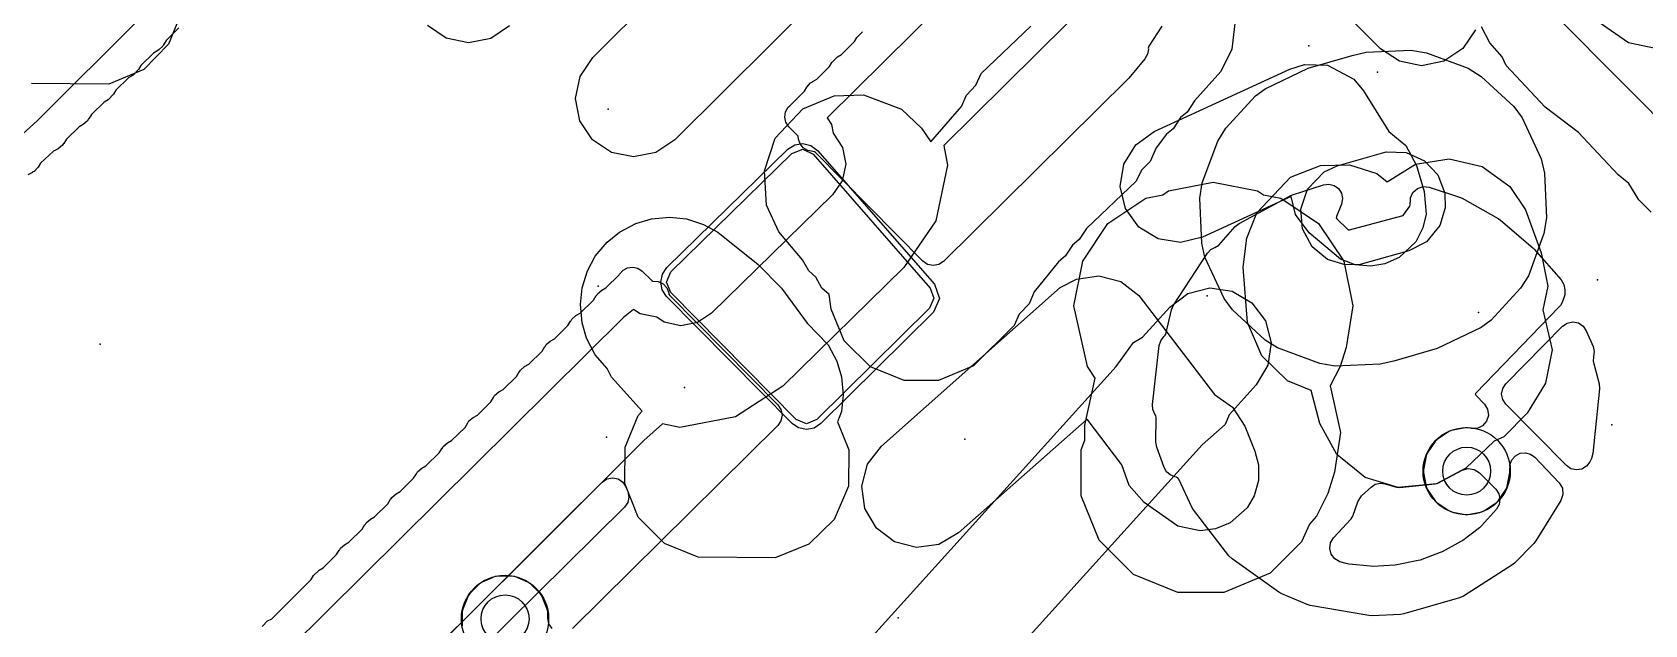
# Model space of a CAD drawing. Header units: metres. Extents: x -2677 to -840, y 169 to 1487.
# Drawn here: x -2128 to -2072.6, y 938.7 to 959.1 of the extents above; entities that cross this region are included whole.
import ezdxf

# ---------------------------------------------------------------- set-up
doc = ezdxf.new("R2010")
doc.units = ezdxf.units.M
for name, color, linetype in [('AI_GREENING_ALLOWED_ZONE', 4, 'Continuous'), ('AI_GREENING_EXCLUSIONS', 1, 'Continuous'), ('AI_GREENING_LAWN', 82, 'Continuous'), ('AI_GREENING_REJECTED', 6, 'Continuous'), ('AI_GREENING_SHRUBS', 92, 'Continuous')]:
    doc.layers.add(name, color=color, linetype=linetype)

# ---------------------------------------------------------------- blocks, each defined once
blk = doc.blocks.new('AI_SHRUB')
for radius in [1, 0.55]:
    blk.add_circle((0, 0), radius)

msp = doc.modelspace()

# ---------------------------------------------------------------- linework, layer by layer
at = {"layer": 'AI_GREENING_ALLOWED_ZONE'}
for points in [[(-2114.623, 935.907), (-2114.771, 935.806), (-2114.946, 935.763), (-2115.124, 935.785), (-2115.282, 935.869), (-2115.402, 936.003), (-2115.466, 936.171), (-2115.489, 936.297), (-2115.476, 936.537), (-2115.351, 936.743), (-2108.43, 943.655), (-2108.267, 943.764), (-2108.075, 943.801), (-2107.883, 943.762), (-2107.721, 943.653), (-2107.613, 943.489), (-2107.548, 943.329), (-2107.512, 943.138), (-2107.551, 942.947), (-2107.66, 942.786), (-2114.623, 935.907)], [(-2083.052, 940.914), (-2083.227, 941.011), (-2083.351, 941.168), (-2083.403, 941.362), (-2083.375, 941.56), (-2083.271, 941.731), (-2082.659, 942.394), (-2082.607, 942.481), (-2082.435, 942.976), (-2082.305, 943.176), (-2081.979, 943.483), (-2081.833, 943.578), (-2081.663, 943.618), (-2081.49, 943.596), (-2081.099, 943.477), (-2081.002, 943.467), (-2079.779, 943.589), (-2079.688, 943.616), (-2078.841, 944.066), (-2078.637, 944.124), (-2078.428, 944.092), (-2078.251, 943.976), (-2077.688, 943.407), (-2077.584, 943.252), (-2077.544, 943.07), (-2077.574, 942.885), (-2077.669, 942.725), (-2078.179, 942.147), (-2078.253, 942.078), (-2078.827, 941.645), (-2078.889, 941.606), (-2079.533, 941.255), (-2079.6, 941.225), (-2080.291, 940.971), (-2080.362, 940.951), (-2081.09, 940.801), (-2081.165, 940.792), (-2081.923, 940.753), (-2081.998, 940.754), (-2082.741, 940.828), (-2082.839, 940.848), (-2083.052, 940.914)]]:
    msp.add_lwpolyline(points, close=True, dxfattribs=at)
at = {"layer": 'AI_GREENING_EXCLUSIONS'}
for points in [[(-2078.392, 959.221), (-2078.825, 958.571), (-2079.474, 958.137), (-2080.239, 957.984), (-2081.004, 958.136), (-2081.654, 958.568), (-2090.137, 967.034)], [(-2099.24, 962.1), (-2105.935, 955.429), (-2106.585, 954.997), (-2107.351, 954.846), (-2108.116, 955), (-2108.764, 955.435), (-2109.196, 956.085), (-2109.347, 956.85), (-2109.193, 957.616), (-2108.758, 958.264), (-2102.438, 964.559)], [(-2132.783, 951.65), (-2127.873, 956.083), (-2120.82, 963.129)], [(-2093.818, 962.996), (-2100.693, 956.186), (-2100.545, 955.964), (-2100.485, 955.661), (-2100.162, 955.171), (-2100.052, 954.594), (-2100.172, 954.02), (-2100.503, 953.535), (-2104.667, 949.461), (-2105.156, 949.142), (-2105.729, 949.033), (-2106.301, 949.152), (-2106.557, 949.326), (-2107.128, 949.44), (-2107.353, 949.589), (-2107.699, 949.317), (-2119.194, 937.931)], [(-2091.355, 960.509), (-2096.68, 955.234), (-2096.552, 954.564), (-2096.952, 952.649), (-2098.055, 951.033), (-2102.219, 946.959), (-2103.848, 945.895), (-2105.759, 945.533), (-2106.351, 945.656), (-2107.004, 945.079), (-2115.538, 936.556), (-2115.431, 935.982), (-2115.837, 934.067), (-2116.947, 932.454), (-2121.188, 928.337), (-2122.819, 927.28), (-2124.73, 926.925), (-2125.445, 927.075), (-2125.872, 926.71), (-2134.199, 918.143)], [(-2122.879, 959.874), (-2123.347, 958.721), (-2124.196, 957.853), (-2125.406, 957.347), (-2128.062, 957.369)], [(-2086.629, 959.738), (-2086.765, 958.555), (-2087.143, 957.782), (-2088.053, 956.769), (-2088.308, 956.379), (-2088.538, 956.196), (-2088.792, 955.807), (-2089.023, 955.624), (-2089.373, 955.158), (-2089.583, 954.691), (-2089.882, 954.392), (-2090.063, 954.008), (-2091.768, 952.38), (-2092.017, 951.997), (-2092.253, 951.807), (-2092.501, 951.425), (-2092.737, 951.235), (-2093.573, 950.196), (-2093.745, 949.785), (-2094.081, 949.431), (-2094.262, 949.047), (-2095.652, 947.654), (-2096.859, 947.15), (-2098.046, 947.15), (-2099.198, 947.617), (-2100.101, 948.52), (-2100.555, 949.604), (-2100.622, 950.11), (-2100.87, 950.328), (-2101.079, 950.705), (-2101.327, 950.922), (-2101.536, 951.299), (-2102.354, 952.266), (-2102.774, 953.186), (-2102.853, 954.363), (-2102.475, 955.485), (-2101.531, 956.496), (-2100.448, 956.949), (-2099.441, 956.985), (-2098.133, 956.487), (-2097.441, 955.834), (-2097.124, 955.362), (-2096.067, 956.578), (-2095.902, 956.972), (-2095.581, 957.311), (-2095.391, 957.716), (-2093.686, 959.345)], [(-2033.931, 920.893), (-2035.843, 921.272), (-2037.465, 922.353), (-2042.979, 928.049), (-2043.713, 928.7), (-2044.814, 930.311), (-2045.214, 932.221), (-2045.081, 932.926), (-2045.465, 933.384), (-2051.891, 939.804), (-2052.594, 939.663), (-2054.508, 940.041), (-2056.131, 941.122), (-2062.406, 947.567), (-2063.463, 949.206), (-2063.813, 951.125), (-2063.696, 951.671), (-2064, 952.045), (-2070.533, 958.492), (-2071.211, 958.368), (-2073.118, 958.776), (-2074.724, 959.884)], [(-2111.616, 959.356), (-2112.266, 958.924), (-2113.031, 958.774), (-2113.796, 958.927), (-2114.444, 959.362)], [(-2072.341, 952.944), (-2072.766, 953.369), (-2073.109, 953.924), (-2073.482, 954.227), (-2074.846, 955.682), (-2075.989, 956.551), (-2077.332, 957.995), (-2077.466, 958.283), (-2077.888, 958.768), (-2078.181, 959.321)], [(-2110.718, 925.521), (-2090.747, 947.628), (-2090.156, 948.456), (-2089.838, 948.635), (-2088.906, 949.674), (-2088.282, 950.142), (-2087.526, 950.335), (-2086.753, 950.225), (-2086.082, 949.827), (-2085.614, 949.202), (-2085.42, 948.446), (-2085.531, 947.674), (-2085.929, 947.002), (-2086.86, 945.965), (-2087.002, 945.632), (-2087.785, 944.939), (-2105.749, 925.054)], [(-2110.718, 925.521), (-2090.747, 947.628), (-2090.156, 948.456), (-2089.838, 948.635), (-2088.906, 949.674), (-2088.282, 950.142), (-2087.526, 950.335), (-2086.753, 950.225), (-2086.082, 949.827), (-2085.614, 949.202), (-2085.42, 948.446), (-2085.531, 947.674), (-2085.929, 947.002), (-2086.86, 945.965), (-2087.002, 945.632), (-2087.785, 944.939), (-2105.749, 925.054)]]:
    msp.add_lwpolyline(points, dxfattribs=at)
for points in [[(-2082.152, 958.445), (-2080.607, 958.513), (-2080.075, 958.425), (-2078.639, 957.897), (-2078.19, 957.616), (-2077.068, 956.581), (-2076.786, 956.186), (-2076.127, 954.778), (-2076.011, 954.283), (-2075.943, 952.746), (-2076.031, 952.207), (-2076.567, 950.756), (-2076.84, 950.322), (-2077.852, 949.223), (-2078.19, 948.971), (-2079.7, 948.252), (-2081.192, 947.819), (-2081.665, 947.71), (-2083.215, 947.642), (-2083.741, 947.73), (-2085.197, 948.268), (-2085.626, 948.539), (-2086.752, 949.579), (-2087.031, 949.969), (-2087.696, 951.397), (-2087.806, 951.872), (-2087.873, 953.426), (-2087.786, 953.948), (-2087.256, 955.388), (-2086.977, 955.833), (-2085.95, 956.947), (-2085.626, 957.184), (-2084.146, 957.893), (-2082.625, 958.336), (-2082.152, 958.445)], [(-2081.506, 951.165), (-2081.985, 951.085), (-2082.523, 951.134), (-2083.028, 951.325), (-2084.113, 952.237), (-2084.575, 952.866), (-2084.728, 953.485), (-2087.774, 952.083), (-2088.533, 951.901), (-2089.304, 952.024), (-2089.969, 952.432), (-2090.427, 953.064), (-2090.609, 953.823), (-2090.486, 954.593), (-2090.078, 955.259), (-2089.446, 955.717), (-2084.769, 957.869), (-2084.264, 958.025), (-2083.484, 958.002), (-2082.574, 957.52), (-2082.237, 957.114), (-2081.364, 955.718), (-2080.786, 955.237), (-2080.422, 954.547), (-2080.157, 953.651), (-2080.085, 952.874), (-2080.194, 952.401), (-2080.445, 951.923), (-2081.013, 951.387), (-2081.506, 951.165)], [(-2101.25, 955.239), (-2101.025, 955.068), (-2096.997, 950.46), (-2096.824, 949.974), (-2097.032, 949.502), (-2100.908, 945.665), (-2101.136, 945.514), (-2101.404, 945.462), (-2101.672, 945.517), (-2101.899, 945.67), (-2106.214, 950.041), (-2106.365, 950.27), (-2106.416, 950.539), (-2106.36, 950.807), (-2106.206, 951.034), (-2102.042, 955.108), (-2101.804, 955.26), (-2101.525, 955.307), (-2101.25, 955.239)], [(-2101.049, 945.807), (-2101.403, 945.662), (-2101.756, 945.811), (-2106.072, 950.182), (-2106.216, 950.538), (-2106.066, 950.891), (-2101.902, 954.965), (-2101.533, 955.107), (-2101.176, 954.936), (-2097.148, 950.329), (-2097.024, 949.981), (-2097.172, 949.644), (-2101.049, 945.807)], [(-2081.423, 953.987), (-2080.451, 954.59), (-2079.296, 954.779), (-2078.156, 954.512), (-2077.205, 953.83), (-2076.666, 953.022), (-2076.13, 951.54), (-2075.903, 950.392), (-2076.066, 949.578), (-2075.745, 948.21), (-2075.975, 947.062), (-2076.604, 946.026), (-2077.415, 945.216), (-2077.747, 945.061), (-2078.719, 944.131), (-2079.731, 943.593), (-2081.052, 943.462), (-2082.187, 943.81), (-2083.16, 944.598), (-2083.746, 945.67), (-2084.042, 946.801), (-2084.858, 947.142), (-2085.735, 947.997), (-2086.233, 949.148), (-2086.378, 951.048), (-2086.248, 952.046), (-2085.909, 952.921), (-2084.749, 954.143), (-2083.719, 954.55), (-2082.725, 954.577), (-2081.776, 954.277), (-2081.423, 953.987)], [(-2079.442, 953.591), (-2079.425, 953.089), (-2079.613, 952.486), (-2080.072, 951.926), (-2080.675, 951.613), (-2082.358, 951.141), (-2082.867, 951.125), (-2083.478, 951.318), (-2084.001, 951.746), (-2084.335, 952.372), (-2084.394, 953.041), (-2084.171, 953.732), (-2083.59, 954.335), (-2083.142, 954.542), (-2081.459, 955.014), (-2080.768, 954.995), (-2080.147, 954.714), (-2079.688, 954.23), (-2079.442, 953.591)], [(-2091.03, 952.553), (-2089.732, 953.42), (-2089.149, 953.536), (-2088.944, 953.673), (-2087.414, 953.977), (-2085.883, 953.673), (-2085.684, 953.54), (-2085.081, 953.42), (-2083.783, 952.553), (-2082.916, 951.255), (-2082.612, 949.724), (-2082.833, 948.283), (-2083.045, 947.628), (-2083.383, 946.967), (-2083.029, 945.361), (-2083.236, 943.991), (-2083.462, 943.266), (-2083.854, 942.476), (-2084.103, 942.208), (-2084.376, 941.596), (-2085.456, 940.515), (-2087.042, 939.853), (-2088.625, 939.853), (-2090.148, 940.473), (-2091.335, 941.659), (-2091.955, 943.182), (-2091.955, 944.765), (-2091.831, 945.101), (-2091.831, 945.614), (-2091.472, 947.227), (-2091.74, 947.628), (-2092.202, 949.724), (-2091.897, 951.255), (-2091.03, 952.553)], [(-2109.121, 950.34), (-2108.938, 950.927), (-2108.668, 951.423), (-2108.264, 951.909), (-2107.836, 952.255), (-2107.269, 952.554), (-2106.738, 952.711), (-2106.1, 952.77), (-2105.534, 952.708), (-2104.944, 952.523), (-2104.451, 952.255), (-2103.069, 951.141), (-2102.258, 950.331), (-2101.383, 949.127), (-2100.654, 948.379), (-2100.355, 947.813), (-2100.197, 947.28), (-2100.139, 946.651), (-2100.2, 946.077), (-2100.334, 945.724), (-2099.948, 944.765), (-2099.962, 943.507), (-2100.454, 942.367), (-2101.322, 941.518), (-2102.475, 941.05), (-2105.131, 941.072), (-2106.284, 941.54), (-2107.19, 942.446), (-2107.658, 943.599), (-2107.644, 944.857), (-2107.19, 945.94), (-2107.056, 946.093), (-2108.116, 947.261), (-2108.257, 947.564), (-2108.668, 948.038), (-2108.968, 948.609), (-2109.124, 949.137), (-2109.183, 949.769), (-2109.121, 950.34)], [(-2091.75, 945.824), (-2096.173, 941.901), (-2096.847, 941.507), (-2097.62, 941.401), (-2098.375, 941.598), (-2098.996, 942.07), (-2099.39, 942.744), (-2099.497, 943.517), (-2099.299, 944.272), (-2098.827, 944.893), (-2092.672, 950.345), (-2092.116, 950.642), (-2091.343, 950.748), (-2090.588, 950.551), (-2089.966, 950.079), (-2087.364, 946.662), (-2086.745, 946.235), (-2086.321, 945.581), (-2085.975, 944.713), (-2085.852, 944.243), (-2085.852, 943.702), (-2085.997, 943.182), (-2086.242, 942.762), (-2086.827, 942.246), (-2087.326, 942.039), (-2087.862, 941.974), (-2088.625, 942.137), (-2089.788, 942.947), (-2090.305, 943.532), (-2090.55, 944.243), (-2091.75, 945.824)]]:
    msp.add_lwpolyline(points, close=True, dxfattribs=at)
at = {"layer": 'AI_GREENING_LAWN'}
for points in [[(-2122.997, 959.282), (-2123.429, 958.856), (-2123.523, 958.7), (-2123.526, 958.701), (-2123.55, 958.652), (-2123.667, 958.537), (-2123.716, 958.512), (-2123.715, 958.51), (-2123.872, 958.417), (-2124.303, 957.989), (-2124.382, 957.85), (-2124.572, 957.661), (-2124.713, 957.583), (-2125.16, 957.14), (-2125.24, 957), (-2125.43, 956.812), (-2125.57, 956.734), (-2126.002, 956.308), (-2126.097, 956.151), (-2126.102, 956.155), (-2126.138, 956.087), (-2126.284, 955.964), (-2126.428, 955.884), (-2126.861, 955.457), (-2126.954, 955.305), (-2126.961, 955.309), (-2126.996, 955.245), (-2127.144, 955.124), (-2127.305, 955.037), (-2127.751, 954.627), (-2127.839, 954.486), (-2127.968, 954.347), (-2128.038, 954.315), (-2128.034, 954.309), (-2128.195, 954.222)], [(-2089.179, 959.349), (-2089.624, 958.651), (-2089.638, 958.618), (-2089.643, 958.582), (-2089.642, 958.558), (-2089.67, 958.381), (-2089.759, 958.225), (-2090.317, 957.559), (-2090.348, 957.525), (-2096.689, 951.248), (-2096.852, 951.141), (-2097.044, 951.104), (-2097.235, 951.143), (-2097.396, 951.252), (-2101.091, 954.994), (-2101.129, 955.02), (-2101.174, 955.029), (-2101.187, 955.029), (-2101.36, 955.062), (-2101.512, 955.152), (-2101.623, 955.29), (-2101.678, 955.458), (-2101.692, 955.553), (-2101.719, 955.595), (-2102.005, 955.884), (-2102.108, 956.035), (-2102.149, 956.214), (-2102.124, 956.395), (-2102.035, 956.555), (-2101.976, 956.604), (-2101.978, 956.605), (-2101.475, 957.103), (-2101.392, 957.247), (-2101.269, 957.391), (-2101.201, 957.426), (-2101.201, 957.426), (-2101.204, 957.431), (-2101.047, 957.525), (-2100.61, 957.959), (-2100.531, 958.098), (-2100.34, 958.287), (-2100.2, 958.365), (-2099.746, 958.815), (-2099.666, 958.955), (-2099.475, 959.144)], [(-2062.576, 946.574), (-2075.564, 959.638)], [(-2120.13, 938.685), (-2119.94, 938.874), (-2119.94, 938.874), (-2119.8, 938.952), (-2118.441, 940.298), (-2118.362, 940.437), (-2118.171, 940.626), (-2118.031, 940.704), (-2117.573, 941.156), (-2117.478, 941.312), (-2117.473, 941.309), (-2117.437, 941.377), (-2117.291, 941.499), (-2117.147, 941.58), (-2116.689, 942.032), (-2116.594, 942.188), (-2116.588, 942.185), (-2116.552, 942.253), (-2116.407, 942.375), (-2116.263, 942.455), (-2115.804, 942.908), (-2115.71, 943.064), (-2115.704, 943.061), (-2115.668, 943.128), (-2115.523, 943.251), (-2115.378, 943.331), (-2114.92, 943.784), (-2114.825, 943.94), (-2114.82, 943.936), (-2114.784, 944.004), (-2114.638, 944.127), (-2114.494, 944.207), (-2114.036, 944.659), (-2113.941, 944.816), (-2113.935, 944.812), (-2113.899, 944.88), (-2113.754, 945.003), (-2113.61, 945.083), (-2113.151, 945.535), (-2113.057, 945.692), (-2113.051, 945.688), (-2113.015, 945.756), (-2112.87, 945.878), (-2112.725, 945.959), (-2112.267, 946.411), (-2112.172, 946.567), (-2112.167, 946.564), (-2112.131, 946.632), (-2111.986, 946.754), (-2111.841, 946.835), (-2111.383, 947.287), (-2111.288, 947.443), (-2111.283, 947.44), (-2111.247, 947.508), (-2111.101, 947.63), (-2110.957, 947.711), (-2110.499, 948.163), (-2110.404, 948.319), (-2110.398, 948.316), (-2110.362, 948.384), (-2110.217, 948.506), (-2110.073, 948.586), (-2109.614, 949.039), (-2109.52, 949.195), (-2109.514, 949.192), (-2109.478, 949.259), (-2109.333, 949.382), (-2109.188, 949.462), (-2108.73, 949.915), (-2108.635, 950.071), (-2108.63, 950.068), (-2108.594, 950.135), (-2108.448, 950.258), (-2108.304, 950.338), (-2107.846, 950.79), (-2107.833, 950.812), (-2107.714, 950.946), (-2107.556, 951.029), (-2107.379, 951.052), (-2107.205, 951.011), (-2107.057, 950.912), (-2106.726, 950.591), (-2106.693, 950.569), (-2106.683, 950.57), (-2106.5, 950.553), (-2106.335, 950.472), (-2106.211, 950.337), (-2106.144, 950.166), (-2106.134, 950.115), (-2106.108, 950.077), (-2102.388, 946.309), (-2102.281, 946.146), (-2102.244, 945.955), (-2102.283, 945.764), (-2102.392, 945.602), (-2109.451, 938.615)], [(-2110.157, 938.617), (-2110.265, 938.779), (-2110.303, 938.97), (-2110.303, 939.191), (-2110.322, 939.285), (-2110.508, 939.735), (-2110.562, 939.815), (-2110.906, 940.16), (-2110.986, 940.213), (-2111.436, 940.4), (-2111.531, 940.418), (-2112.017, 940.418), (-2112.112, 940.4), (-2112.562, 940.213), (-2112.642, 940.16), (-2112.986, 939.815), (-2113.04, 939.735), (-2113.226, 939.285), (-2113.245, 939.191), (-2113.245, 938.704)]]:
    msp.add_lwpolyline(points, dxfattribs=at)
for points in [[(-2083.095, 953.753), (-2082.994, 953.593), (-2082.96, 953.408), (-2082.997, 953.223), (-2083.173, 952.79), (-2083.182, 952.746), (-2083.157, 952.71), (-2082.795, 952.353), (-2082.762, 952.33), (-2082.722, 952.334), (-2080.916, 952.816), (-2080.877, 952.833), (-2080.848, 952.864), (-2080.65, 953.151), (-2080.632, 953.194), (-2080.631, 953.29), (-2080.628, 953.29), (-2080.625, 953.436), (-2080.538, 953.623), (-2080.384, 953.759), (-2080.188, 953.821), (-2079.984, 953.799), (-2078.939, 953.46), (-2078.849, 953.421), (-2077.61, 952.725), (-2077.529, 952.668), (-2076.417, 951.712), (-2076.369, 951.664), (-2075.437, 950.611), (-2075.343, 950.453), (-2075.311, 950.272), (-2075.314, 950.1), (-2075.4, 949.828), (-2075.462, 949.736), (-2075.517, 949.668), (-2078.38, 946.719), (-2078.402, 946.685), (-2078.38, 946.65), (-2078.081, 946.335), (-2077.972, 946.157), (-2077.945, 945.95), (-2078.006, 945.75), (-2078.143, 945.592), (-2078.332, 945.503), (-2078.541, 945.5), (-2078.642, 945.52), (-2078.738, 945.52), (-2079.216, 945.426), (-2079.305, 945.389), (-2079.71, 945.118), (-2079.778, 945.05), (-2080.049, 944.645), (-2080.086, 944.556), (-2080.181, 944.078), (-2080.181, 943.982), (-2080.086, 943.504), (-2080.049, 943.415), (-2079.778, 943.01), (-2079.71, 942.942), (-2079.305, 942.672), (-2079.216, 942.635), (-2078.738, 942.54), (-2078.642, 942.54), (-2078.164, 942.635), (-2078.075, 942.672), (-2077.67, 942.942), (-2077.602, 943.01), (-2077.332, 943.415), (-2077.295, 943.504), (-2077.2, 943.982), (-2077.2, 944.128), (-2077.198, 944.128), (-2077.2, 944.25), (-2077.136, 944.422), (-2077.015, 944.559), (-2076.852, 944.643), (-2076.67, 944.663), (-2076.493, 944.616), (-2076.345, 944.509), (-2075.511, 943.632), (-2075.399, 943.446), (-2075.377, 943.229), (-2075.449, 943.024), (-2076.314, 941.63), (-2076.383, 941.543), (-2077.05, 940.866), (-2077.136, 940.796), (-2078.8, 939.725), (-2078.934, 939.664), (-2080.856, 939.118), (-2080.967, 939.1), (-2081.944, 939.049), (-2082.057, 939.056), (-2084.072, 939.41), (-2084.179, 939.442), (-2085.055, 939.811), (-2085.151, 939.865), (-2086.762, 941.014), (-2086.868, 941.117), (-2088.087, 942.702), (-2088.144, 942.795), (-2088.592, 943.757), (-2088.624, 943.799), (-2088.672, 943.822), (-2088.735, 943.836), (-2088.889, 943.899), (-2089.014, 944.009), (-2089.095, 944.154), (-2089.349, 944.858), (-2089.379, 945.028), (-2089.377, 945.892), (-2089.382, 945.928), (-2089.398, 945.96), (-2089.417, 945.989), (-2089.488, 946.15), (-2089.499, 946.325), (-2089.264, 948.35), (-2089.213, 948.519), (-2089.107, 948.659), (-2089.081, 948.683), (-2089.058, 948.711), (-2089.045, 948.745), (-2088.848, 949.585), (-2088.78, 949.744), (-2087.609, 951.531), (-2087.487, 951.661), (-2087.354, 951.725), (-2087.221, 951.808), (-2086.652, 952.447), (-2086.516, 952.554), (-2084.762, 953.5), (-2084.681, 953.534), (-2083.617, 953.886), (-2083.43, 953.911), (-2083.247, 953.864), (-2083.095, 953.753)], [(-2074.574, 948.863), (-2074.341, 948.317), (-2074.302, 948.146), (-2074.325, 947.971), (-2074.331, 947.951), (-2074.335, 947.817), (-2074.137, 947.034), (-2074.125, 946.861), (-2074.349, 944.637), (-2074.397, 944.468), (-2074.454, 944.352), (-2074.568, 944.201), (-2074.73, 944.103), (-2074.917, 944.072), (-2075.102, 944.113), (-2075.259, 944.22), (-2077.343, 946.33), (-2077.449, 946.491), (-2077.487, 946.68), (-2077.45, 946.87), (-2077.344, 947.032), (-2075.39, 949.018), (-2075.229, 949.128), (-2075.038, 949.168), (-2074.846, 949.131), (-2074.683, 949.024), (-2074.574, 948.863)]]:
    msp.add_lwpolyline(points, close=True, dxfattribs=at)
at = {"layer": 'AI_GREENING_REJECTED'}
for p in [(-2084.12, 958.67), (-2081.76, 957.76), (-2108.23, 956.49), (-2108.57, 950.4), (-2074.19, 950.61), (-2087.62, 950.06), (-2078.28, 949.49), (-2125.7, 948.4), (-2105.6, 946.91), (-2073.7, 945.62), (-2108.28, 945.2), (-2095.95, 945.13), (-2098.25, 938.98)]:
    msp.add_point(p, dxfattribs=at)

# ---------------------------------------------------------------- block references
at = {"layer": 'AI_GREENING_SHRUBS', "xscale": 1.5, "yscale": 1.5}
for p in [(-2078.69, 944.03), (-2111.774, 938.947)]:
    msp.add_blockref('AI_SHRUB', p, dxfattribs=at)

doc.saveas('drawing.dxf')
